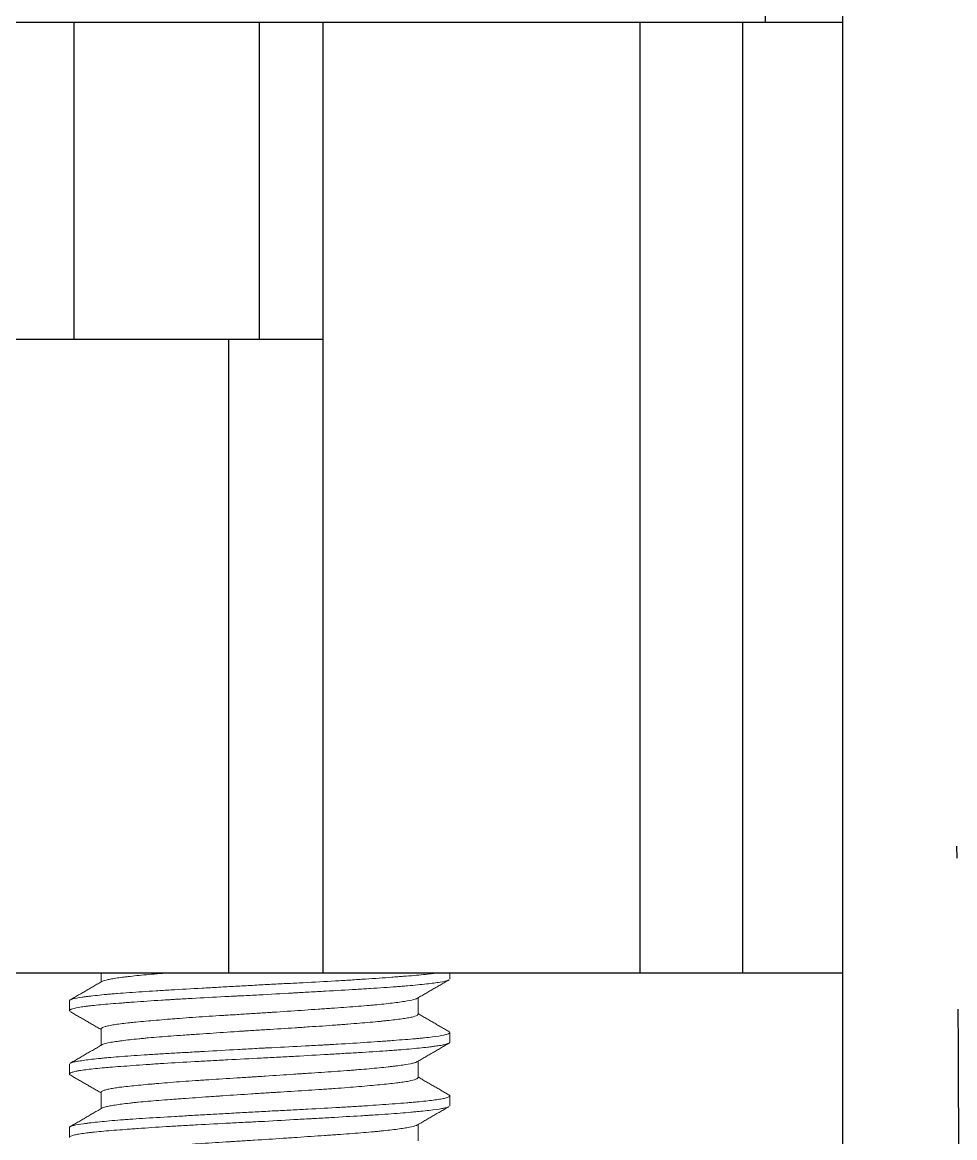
# Model space of a CAD drawing. Header units: millimetres. Extents: x 296 to 1136, y 93 to 687.
# Drawn here: x 416.99 to 431.7, y 296.03 to 313.63 of the extents above; entities that cross this region are included whole.
import ezdxf

# ---------------------------------------------------------------- set-up
doc = ezdxf.new("R2010")
doc.units = ezdxf.units.MM
doc.header["$LTSCALE"] = 0.75
doc.linetypes.add('CENTERX2', pattern=[101.6, 63.5, -12.7, 12.7, -12.7])
doc.layers.add('CENTER', color=1, linetype='CENTERX2')

msp = doc.modelspace()

# ---------------------------------------------------------------- linework, layer by layer
for p, q in [((429.935, 257.657), (429.935, 322.631)), ((428.709, 315.631), (428.709, 313.631)), ((408.282, 298.631), (429.935, 298.631))]:
    msp.add_line(p, q)
at = {"color": 7, "linetype": 'Continuous'}
for p, q in [((403.985, 313.631), (429.935, 313.631)), ((417.804, 313.631), (417.804, 308.631)), ((420.735, 308.631), (420.735, 313.631)), ((421.735, 313.631), (421.735, 298.631)), ((426.735, 313.631), (426.735, 298.631)), ((428.355, 298.631), (428.355, 313.631)), ((403.985, 308.631), (421.735, 308.631)), ((420.246, 308.631), (420.246, 298.631))]:
    msp.add_line(p, q, dxfattribs=at)
at = {"color": 7, "linetype": 'Continuous', "lineweight": 18}
for p, q in [((404.235, 313.631), (422.914, 313.631)), ((424.332, 313.631), (425.831, 313.631)), ((425.831, 313.631), (426.898, 313.631)), ((426.898, 313.631), (428.485, 313.631)), ((428.709, 313.631), (428.485, 313.631)), ((418.235, 298.631), (418.235, 298.485)), ((423.735, 298.532), (423.735, 298.631)), ((423.235, 297.977), (423.235, 298.235)), ((417.735, 298.188), (417.737, 298.195)), ((417.735, 298.188), (417.735, 298.033)), ((418.235, 297.743), (418.235, 297.485)), ((423.735, 297.533), (423.735, 297.687)), ((417.735, 297.188), (417.735, 297.032)), ((423.235, 296.976), (423.235, 297.235)), ((418.235, 296.744), (418.235, 296.485)), ((423.735, 296.532), (423.735, 296.688)), ((417.735, 296.187), (417.735, 296.033)), ((423.235, 295.977), (423.235, 296.235))]:
    msp.add_line(p, q, dxfattribs=at)
for points, knots in [([(422.914, 313.631), (422.952, 313.631), (422.99, 313.631), (423.048, 313.631), (423.068, 313.631), (423.107, 313.631), (423.127, 313.631), (423.226, 313.631), (423.304, 313.631), (423.402, 313.631), (423.422, 313.631), (423.461, 313.631), (423.48, 313.631), (423.537, 313.631), (423.612, 313.631), (423.683, 313.631), (423.735, 313.631), (423.752, 313.631), (423.786, 313.631), (423.802, 313.631), (423.882, 313.631), (423.94, 313.631), (424.005, 313.631), (424.018, 313.631), (424.042, 313.631), (424.053, 313.631), (424.086, 313.631), (424.126, 313.631), (424.158, 313.631), (424.179, 313.631), (424.185, 313.631), (424.197, 313.631), (424.202, 313.631), (424.225, 313.631), (424.234, 313.631), (424.235, 313.631)], [0, 0, 0, 0, 0.062529, 0.062529, 0.093794, 0.093794, 0.125058, 0.125058, 0.250117, 0.250117, 0.281382, 0.281382, 0.312646, 0.312646, 0.375175, 0.437705, 0.437705, 0.468969, 0.468969, 0.500234, 0.500234, 0.625292, 0.625292, 0.656557, 0.656557, 0.687821, 0.687821, 0.750351, 0.81288, 0.81288, 0.844145, 0.844145, 0.875409, 0.875409, 1, 1, 1, 1]), ([(417.743, 298.2), (417.745, 298.201), (417.747, 298.203), (417.759, 298.208), (417.772, 298.213), (417.822, 298.226), (417.871, 298.235), (417.944, 298.246), (417.953, 298.247), (417.97, 298.25), (417.996, 298.253), (418.025, 298.257), (418.084, 298.264), (418.171, 298.274), (418.27, 298.284), (418.35, 298.291), (418.391, 298.295), (418.434, 298.298), (418.464, 298.301), (418.478, 298.302), (418.554, 298.308), (418.616, 298.313), (418.747, 298.322), (418.882, 298.332), (419.027, 298.341), (419.14, 298.347), (419.179, 298.35), (419.256, 298.354), (419.296, 298.357), (419.495, 298.368), (419.66, 298.378), (419.915, 298.392), (420.002, 298.397), (420.133, 298.405), (420.177, 298.407), (420.266, 298.412), (420.311, 298.415), (420.445, 298.422), (420.534, 298.427), (420.712, 298.437), (420.801, 298.442), (420.98, 298.451), (421.069, 298.456), (421.203, 298.462), (421.247, 298.465), (421.336, 298.469), (421.38, 298.471), (421.598, 298.483), (421.767, 298.492), (422.013, 298.506), (422.094, 298.511), (422.213, 298.518), (422.252, 298.521), (422.329, 298.526), (422.367, 298.528), (422.552, 298.541), (422.691, 298.55), (422.852, 298.563), (422.884, 298.565), (422.946, 298.57), (422.976, 298.572), (423.064, 298.579), (423.12, 298.583), (423.276, 298.597), (423.367, 298.606), (423.463, 298.618), (423.482, 298.62), (423.508, 298.624), (423.516, 298.625), (423.533, 298.627), (423.544, 298.629), (423.554, 298.631), (423.557, 298.631)], [0, 0, 0, 0, 0.0081922, 0.0081922, 0.0374525, 0.0374525, 0.0959731, 0.0959731, 0.1032881, 0.1032881, 0.1106032, 0.1252333, 0.1252333, 0.1544936, 0.1837539, 0.1837539, 0.1983841, 0.2056992, 0.2056992, 0.2130142, 0.2130142, 0.2422745, 0.2422745, 0.2715348, 0.3007951, 0.3007951, 0.3154253, 0.3154253, 0.3300554, 0.3300554, 0.388576, 0.388576, 0.4178363, 0.4178363, 0.4324664, 0.4324664, 0.4470966, 0.4470966, 0.4763569, 0.4763569, 0.5056172, 0.5056172, 0.5348774, 0.5348774, 0.5495076, 0.5495076, 0.5641377, 0.5641377, 0.6226583, 0.6226583, 0.6519186, 0.6519186, 0.6665488, 0.6665488, 0.6811789, 0.6811789, 0.7396995, 0.7396995, 0.7543296, 0.7543296, 0.7689598, 0.7689598, 0.7982201, 0.7982201, 0.8567407, 0.8567407, 0.8713708, 0.8713708, 0.8786859, 0.8786859, 0.886001, 0.8886784, 0.8886784, 0.8886784, 0.8886784]), ([(418.246, 298.492), (418.258, 298.5), (418.281, 298.508), (418.333, 298.52), (418.355, 298.525), (418.406, 298.535), (418.464, 298.544), (418.534, 298.554), (418.591, 298.561), (418.611, 298.564), (418.652, 298.569), (418.674, 298.571), (418.784, 298.584), (418.882, 298.594), (419.045, 298.608), (419.102, 298.613), (419.191, 298.62), (419.221, 298.623), (419.279, 298.627), (419.306, 298.629), (419.334, 298.631)], [0, 0, 0, 0, 0.0517241, 0.0517241, 0.0816571, 0.0816571, 0.11159, 0.141523, 0.141523, 0.1564895, 0.1564895, 0.1714559, 0.1714559, 0.2313218, 0.2313218, 0.2612548, 0.2612548, 0.2762213, 0.2762213, 0.2893838, 0.2893838, 0.2893838, 0.2893838]), ([(423.718, 298.515), (423.714, 298.514), (423.709, 298.512), (423.679, 298.501), (423.638, 298.492), (423.567, 298.48), (423.552, 298.478), (423.519, 298.473), (423.502, 298.471), (423.449, 298.464), (423.37, 298.454), (423.231, 298.439), (423.125, 298.429), (423.04, 298.422), (423.011, 298.42), (422.951, 298.415), (422.921, 298.412), (422.827, 298.405), (422.763, 298.4), (422.628, 298.391), (422.558, 298.387), (422.448, 298.38), (422.411, 298.378), (422.336, 298.373), (422.298, 298.371), (422.103, 298.359), (421.942, 298.35), (421.691, 298.335), (421.606, 298.331), (421.476, 298.323), (421.433, 298.321), (421.366, 298.317), (421.344, 298.316), (421.3, 298.313), (421.278, 298.312), (421.079, 298.301), (420.901, 298.291), (420.633, 298.276), (420.544, 298.272), (420.432, 298.266), (420.41, 298.265), (420.365, 298.263), (420.342, 298.261), (420.275, 298.258), (420.231, 298.256), (420.011, 298.245), (419.839, 298.236), (419.588, 298.222), (419.506, 298.217), (419.404, 298.211), (419.384, 298.21), (419.344, 298.207), (419.284, 298.203), (419.226, 298.2), (419.034, 298.188), (418.89, 298.178), (418.722, 298.165), (418.673, 298.162), (418.624, 298.158), (418.593, 298.156), (418.577, 298.154), (418.499, 298.149), (418.44, 298.144), (418.274, 298.13), (418.176, 298.121), (418.07, 298.11), (418.049, 298.107), (418.02, 298.104), (418.01, 298.103), (417.992, 298.1), (417.947, 298.094), (417.907, 298.088), (417.825, 298.074), (417.785, 298.064), (417.758, 298.053), (417.756, 298.051), (417.751, 298.049), (417.748, 298.048), (417.742, 298.044), (417.739, 298.041), (417.735, 298.036), (417.734, 298.034), (417.735, 298.032)], [0, 0, 0, 0, 0.012264, 0.012264, 0.071226, 0.071226, 0.085967, 0.085967, 0.100707, 0.100707, 0.130188, 0.15967, 0.189151, 0.189151, 0.203891, 0.203891, 0.218632, 0.218632, 0.248113, 0.248113, 0.277594, 0.277594, 0.292335, 0.292335, 0.307075, 0.307075, 0.366037, 0.366037, 0.395519, 0.395519, 0.410259, 0.410259, 0.417629, 0.417629, 0.425, 0.425, 0.483962, 0.483962, 0.513443, 0.513443, 0.520813, 0.520813, 0.528184, 0.528184, 0.542924, 0.542924, 0.601886, 0.601886, 0.631367, 0.631367, 0.638738, 0.638738, 0.646108, 0.660849, 0.660849, 0.719811, 0.719811, 0.734551, 0.741922, 0.741922, 0.749292, 0.749292, 0.778773, 0.778773, 0.837735, 0.837735, 0.852476, 0.852476, 0.859846, 0.859846, 0.867216, 0.896697, 0.896697, 0.95566, 0.95566, 0.96303, 0.96303, 0.9704, 0.9704, 0.985141, 0.985141, 1, 1, 1, 1]), ([(423.216, 298.224), (423.214, 298.223), (423.211, 298.222), (423.202, 298.218), (423.195, 298.216), (423.159, 298.204), (423.117, 298.195), (423.048, 298.183), (423.034, 298.181), (423.003, 298.176), (422.986, 298.173), (422.935, 298.166), (422.898, 298.161), (422.779, 298.146), (422.688, 298.136), (422.561, 298.124), (422.535, 298.121), (422.481, 298.117), (422.453, 298.114), (422.369, 298.107), (422.311, 298.102), (422.132, 298.088), (422.004, 298.079), (421.852, 298.069), (421.835, 298.067), (421.8, 298.065), (421.783, 298.064), (421.731, 298.06), (421.696, 298.058), (421.591, 298.051), (421.519, 298.046), (421.303, 298.031), (421.155, 298.021), (420.984, 298.009), (420.965, 298.008), (420.927, 298.006), (420.871, 298.002), (420.814, 297.998), (420.701, 297.991), (420.625, 297.986), (420.475, 297.977), (420.4, 297.972), (420.288, 297.965), (420.232, 297.962), (420.177, 297.958), (420.14, 297.956), (420.121, 297.955), (419.955, 297.944), (419.813, 297.935), (419.609, 297.921), (419.542, 297.916), (419.444, 297.908), (419.411, 297.906), (419.347, 297.901), (419.316, 297.898), (419.161, 297.886), (419.047, 297.876), (418.889, 297.861), (418.839, 297.857), (418.767, 297.85), (418.744, 297.847), (418.699, 297.843), (418.677, 297.84), (418.572, 297.829), (418.5, 297.819), (418.41, 297.805), (418.383, 297.8), (418.335, 297.79), (418.315, 297.785), (418.264, 297.77), (418.244, 297.76), (418.235, 297.748), (418.235, 297.745), (418.235, 297.743), (418.235, 297.742), (418.235, 297.742)], [0, 0, 0, 0, 0.008516, 0.008516, 0.023512, 0.023512, 0.083492, 0.083492, 0.098488, 0.098488, 0.113483, 0.113483, 0.143473, 0.143473, 0.203454, 0.203454, 0.218449, 0.218449, 0.233444, 0.233444, 0.263435, 0.263435, 0.323416, 0.323416, 0.330913, 0.330913, 0.338411, 0.338411, 0.353406, 0.353406, 0.383396, 0.383396, 0.443377, 0.443377, 0.450875, 0.450875, 0.458372, 0.473368, 0.473368, 0.503358, 0.503358, 0.533348, 0.533348, 0.548344, 0.555841, 0.555841, 0.563339, 0.563339, 0.62332, 0.62332, 0.65331, 0.65331, 0.668305, 0.668305, 0.6833, 0.6833, 0.743281, 0.743281, 0.773272, 0.773272, 0.788267, 0.788267, 0.803262, 0.803262, 0.863243, 0.863243, 0.893233, 0.893233, 0.923223, 0.923223, 0.983204, 0.983204, 0.998199, 0.998199, 1, 1, 1, 1]), ([(418.253, 297.496), (418.256, 297.498), (418.261, 297.499), (418.289, 297.511), (418.327, 297.52), (418.402, 297.534), (418.431, 297.539), (418.479, 297.546), (418.495, 297.549), (418.53, 297.553), (418.549, 297.556), (418.643, 297.568), (418.73, 297.578), (418.853, 297.591), (418.878, 297.593), (418.93, 297.598), (418.957, 297.601), (419.039, 297.608), (419.096, 297.613), (419.272, 297.627), (419.397, 297.636), (419.564, 297.648), (419.597, 297.65), (419.649, 297.654), (419.666, 297.655), (419.701, 297.657), (419.718, 297.658), (419.806, 297.664), (419.877, 297.669), (420.092, 297.684), (420.239, 297.694), (420.409, 297.706), (420.428, 297.707), (420.466, 297.709), (420.485, 297.711), (420.543, 297.714), (420.581, 297.717), (420.695, 297.724), (420.77, 297.729), (420.997, 297.743), (421.147, 297.752), (421.315, 297.763), (421.334, 297.764), (421.371, 297.767), (421.426, 297.77), (421.48, 297.774), (421.588, 297.781), (421.73, 297.79), (421.866, 297.8), (421.966, 297.807), (421.999, 297.81), (422.064, 297.815), (422.096, 297.817), (422.255, 297.83), (422.372, 297.84), (422.535, 297.854), (422.587, 297.859), (422.661, 297.866), (422.685, 297.869), (422.732, 297.873), (422.755, 297.876), (422.864, 297.887), (422.94, 297.897), (423.035, 297.911), (423.064, 297.916), (423.103, 297.923), (423.115, 297.926), (423.137, 297.931), (423.147, 297.933), (423.194, 297.946), (423.218, 297.956), (423.231, 297.968), (423.234, 297.972), (423.235, 297.976), (423.235, 297.977), (423.235, 297.977), (423.235, 297.977)], [0, 0, 0, 0, 0.012066, 0.012066, 0.072394, 0.072394, 0.102558, 0.102558, 0.11764, 0.11764, 0.132722, 0.132722, 0.19305, 0.19305, 0.208132, 0.208132, 0.223214, 0.223214, 0.253378, 0.253378, 0.313707, 0.313707, 0.328789, 0.328789, 0.33633, 0.33633, 0.343871, 0.343871, 0.374035, 0.374035, 0.434363, 0.434363, 0.441904, 0.441904, 0.449445, 0.449445, 0.464527, 0.464527, 0.494691, 0.494691, 0.555019, 0.555019, 0.56256, 0.56256, 0.570101, 0.585183, 0.585183, 0.615347, 0.645512, 0.645512, 0.660594, 0.660594, 0.675676, 0.675676, 0.736004, 0.736004, 0.766168, 0.766168, 0.78125, 0.78125, 0.796332, 0.796332, 0.85666, 0.85666, 0.886824, 0.886824, 0.901906, 0.901906, 0.916988, 0.916988, 0.977317, 0.977317, 0.992399, 0.99994, 0.99994, 1, 1, 1, 1]), ([(417.75, 297.204), (417.761, 297.209), (417.776, 297.214), (417.804, 297.221), (417.814, 297.224), (417.836, 297.228), (417.849, 297.231), (417.887, 297.237), (417.917, 297.242), (418.017, 297.256), (418.097, 297.266), (418.217, 297.278), (418.242, 297.281), (418.293, 297.286), (418.32, 297.288), (418.401, 297.296), (418.458, 297.301), (418.578, 297.31), (418.641, 297.315), (418.773, 297.324), (418.842, 297.329), (418.932, 297.335), (418.95, 297.336), (418.986, 297.338), (419.041, 297.341), (419.098, 297.345), (419.211, 297.352), (419.366, 297.361), (419.529, 297.37), (419.653, 297.377), (419.716, 297.381), (419.802, 297.386), (419.845, 297.388), (420.039, 297.399), (420.214, 297.409), (420.48, 297.424), (420.569, 297.429), (420.703, 297.437), (420.748, 297.439), (420.816, 297.443), (420.839, 297.444), (420.884, 297.446), (420.906, 297.447), (421.108, 297.458), (421.285, 297.466), (421.545, 297.48), (421.63, 297.485), (421.737, 297.49), (421.758, 297.492), (421.8, 297.494), (421.821, 297.495), (421.884, 297.499), (421.926, 297.501), (422.13, 297.513), (422.286, 297.523), (422.507, 297.538), (422.578, 297.543), (422.665, 297.549), (422.682, 297.55), (422.716, 297.552), (422.767, 297.556), (422.816, 297.56), (422.975, 297.572), (423.09, 297.581), (423.218, 297.592), (423.255, 297.595), (423.291, 297.599), (423.314, 297.601), (423.326, 297.602), (423.382, 297.608), (423.423, 297.613), (423.535, 297.627), (423.595, 297.636), (423.651, 297.649), (423.661, 297.651), (423.68, 297.656), (423.688, 297.659), (423.71, 297.666), (423.72, 297.671), (423.732, 297.68), (423.735, 297.684), (423.735, 297.688)], [0, 0, 0, 0, 0.032546, 0.032546, 0.047287, 0.047287, 0.062028, 0.062028, 0.091509, 0.091509, 0.150471, 0.150471, 0.165211, 0.165211, 0.179952, 0.179952, 0.209433, 0.209433, 0.238914, 0.238914, 0.268395, 0.268395, 0.275765, 0.275765, 0.283136, 0.297876, 0.297876, 0.327357, 0.356838, 0.356838, 0.371579, 0.378949, 0.38632, 0.38632, 0.445282, 0.445282, 0.474763, 0.474763, 0.489503, 0.489503, 0.496874, 0.496874, 0.504244, 0.504244, 0.563206, 0.563206, 0.592687, 0.592687, 0.600057, 0.600057, 0.607428, 0.607428, 0.622168, 0.622168, 0.68113, 0.68113, 0.710612, 0.710612, 0.717982, 0.717982, 0.725352, 0.740093, 0.740093, 0.799055, 0.799055, 0.813795, 0.821166, 0.821166, 0.828536, 0.828536, 0.858017, 0.858017, 0.916979, 0.916979, 0.93172, 0.93172, 0.94646, 0.94646, 0.975941, 0.975941, 1, 1, 1, 1]), ([(423.734, 297.531), (423.734, 297.529), (423.734, 297.528), (423.729, 297.521), (423.722, 297.517), (423.707, 297.511), (423.704, 297.51), (423.698, 297.508), (423.687, 297.504), (423.674, 297.501), (423.645, 297.494), (423.598, 297.485), (423.537, 297.476), (423.485, 297.469), (423.458, 297.465), (423.429, 297.461), (423.408, 297.459), (423.398, 297.458), (423.345, 297.452), (423.255, 297.442), (423.099, 297.427), (422.983, 297.417), (422.891, 297.41), (422.859, 297.407), (422.795, 297.403), (422.762, 297.4), (422.593, 297.389), (422.45, 297.38), (422.221, 297.366), (422.143, 297.362), (422.022, 297.355), (421.981, 297.352), (421.899, 297.347), (421.857, 297.345), (421.648, 297.333), (421.476, 297.323), (421.213, 297.308), (421.125, 297.303), (420.99, 297.296), (420.945, 297.293), (420.855, 297.288), (420.81, 297.286), (420.586, 297.274), (420.408, 297.265), (420.144, 297.251), (420.056, 297.247), (419.881, 297.238), (419.796, 297.233), (419.543, 297.219), (419.382, 297.21), (419.188, 297.197), (419.15, 297.195), (419.074, 297.19), (419.037, 297.187), (418.927, 297.18), (418.856, 297.175), (418.72, 297.165), (418.655, 297.16), (418.53, 297.151), (418.47, 297.146), (418.385, 297.139), (418.357, 297.137), (418.317, 297.134), (418.303, 297.133), (418.277, 297.13), (418.213, 297.125), (418.155, 297.119), (418.025, 297.105), (417.952, 297.096), (417.887, 297.085), (417.88, 297.084), (417.867, 297.081), (417.86, 297.08), (417.841, 297.076), (417.83, 297.074), (417.798, 297.066), (417.764, 297.056), (417.745, 297.046), (417.735, 297.036), (417.733, 297.032), (417.737, 297.026), (417.738, 297.025), (417.74, 297.022), (417.743, 297.02), (417.747, 297.018), (417.749, 297.017)], [0, 0, 0, 0, 0.009973, 0.009973, 0.037677, 0.037677, 0.044603, 0.044603, 0.051529, 0.06538, 0.06538, 0.093084, 0.120788, 0.120788, 0.13464, 0.141566, 0.141566, 0.148492, 0.148492, 0.176196, 0.2039, 0.231604, 0.231604, 0.245456, 0.245456, 0.259308, 0.259308, 0.314716, 0.314716, 0.34242, 0.34242, 0.356271, 0.356271, 0.370123, 0.370123, 0.425531, 0.425531, 0.453235, 0.453235, 0.467087, 0.467087, 0.480939, 0.480939, 0.536347, 0.536347, 0.564051, 0.564051, 0.591755, 0.591755, 0.647162, 0.647162, 0.661014, 0.661014, 0.674866, 0.674866, 0.70257, 0.70257, 0.730274, 0.730274, 0.757978, 0.757978, 0.77183, 0.77183, 0.778756, 0.778756, 0.785682, 0.813386, 0.813386, 0.868794, 0.868794, 0.87572, 0.87572, 0.882646, 0.882646, 0.896498, 0.896498, 0.924201, 0.951905, 0.951905, 0.979609, 0.979609, 0.986535, 0.986535, 0.993461, 1, 1, 1, 1]), ([(423.222, 297.228), (423.216, 297.224), (423.208, 297.22), (423.185, 297.212), (423.169, 297.207), (423.109, 297.193), (423.057, 297.184), (422.96, 297.169), (422.925, 297.165), (422.867, 297.157), (422.847, 297.155), (422.805, 297.15), (422.783, 297.147), (422.672, 297.135), (422.573, 297.125), (422.41, 297.11), (422.353, 297.106), (422.264, 297.099), (422.234, 297.096), (422.172, 297.092), (422.141, 297.089), (421.982, 297.078), (421.849, 297.068), (421.641, 297.054), (421.57, 297.049), (421.479, 297.043), (421.461, 297.042), (421.425, 297.039), (421.37, 297.035), (421.315, 297.032), (421.13, 297.019), (420.981, 297.009), (420.792, 296.997), (420.735, 296.993), (420.678, 296.99), (420.64, 296.987), (420.621, 296.986), (420.526, 296.98), (420.45, 296.975), (420.226, 296.962), (420.08, 296.952), (419.9, 296.941), (419.865, 296.938), (419.811, 296.935), (419.794, 296.934), (419.759, 296.931), (419.741, 296.93), (419.654, 296.924), (419.587, 296.919), (419.389, 296.904), (419.264, 296.894), (419.118, 296.882), (419.089, 296.879), (419.032, 296.874), (419.004, 296.872), (418.924, 296.865), (418.872, 296.86), (418.727, 296.846), (418.64, 296.837), (418.545, 296.825), (418.527, 296.823), (418.493, 296.818), (418.476, 296.815), (418.429, 296.808), (418.373, 296.799), (418.329, 296.789), (418.301, 296.781), (418.293, 296.779), (418.278, 296.774), (418.271, 296.771), (418.244, 296.76), (418.234, 296.751), (418.235, 296.743)], [0, 0, 0, 0, 0.023615, 0.023615, 0.053433, 0.053433, 0.113071, 0.113071, 0.142889, 0.142889, 0.157799, 0.157799, 0.172708, 0.172708, 0.232345, 0.232345, 0.262164, 0.262164, 0.277073, 0.277073, 0.291983, 0.291983, 0.35162, 0.35162, 0.381439, 0.381439, 0.388893, 0.388893, 0.396348, 0.411257, 0.411257, 0.470895, 0.470895, 0.485804, 0.493259, 0.493259, 0.500714, 0.500714, 0.530532, 0.530532, 0.59017, 0.59017, 0.605079, 0.605079, 0.612534, 0.612534, 0.619988, 0.619988, 0.649807, 0.649807, 0.709444, 0.709444, 0.724354, 0.724354, 0.739263, 0.739263, 0.769082, 0.769082, 0.828719, 0.828719, 0.843628, 0.843628, 0.858538, 0.858538, 0.888356, 0.918175, 0.918175, 0.933084, 0.933084, 0.947994, 0.947994, 1, 1, 1, 1]), ([(418.246, 296.492), (418.257, 296.499), (418.278, 296.507), (418.318, 296.517), (418.328, 296.519), (418.35, 296.524), (418.362, 296.526), (418.399, 296.533), (418.428, 296.538), (418.522, 296.553), (418.596, 296.563), (418.705, 296.575), (418.728, 296.578), (418.775, 296.583), (418.798, 296.585), (418.872, 296.593), (418.924, 296.598), (419.085, 296.612), (419.202, 296.621), (419.36, 296.633), (419.392, 296.635), (419.457, 296.64), (419.49, 296.642), (419.589, 296.649), (419.725, 296.659), (419.866, 296.669), (419.974, 296.676), (420.028, 296.68), (420.084, 296.684), (420.121, 296.686), (420.139, 296.687), (420.307, 296.699), (420.457, 296.709), (420.683, 296.724), (420.759, 296.728), (420.873, 296.736), (420.911, 296.738), (420.968, 296.742), (420.987, 296.743), (421.025, 296.745), (421.044, 296.746), (421.214, 296.757), (421.362, 296.766), (421.578, 296.78), (421.649, 296.785), (421.754, 296.792), (421.789, 296.794), (421.858, 296.799), (421.892, 296.802), (422.059, 296.814), (422.185, 296.824), (422.362, 296.839), (422.419, 296.844), (422.529, 296.854), (422.581, 296.859), (422.729, 296.873), (422.817, 296.882), (422.913, 296.894), (422.931, 296.896), (422.967, 296.901), (422.984, 296.903), (423.032, 296.91), (423.061, 296.915), (423.138, 296.93), (423.176, 296.94), (423.207, 296.953), (423.213, 296.955), (423.222, 296.96), (423.225, 296.963), (423.232, 296.969), (423.234, 296.973), (423.235, 296.976)], [0, 0, 0, 0, 0.049329, 0.049329, 0.064295, 0.064295, 0.079262, 0.079262, 0.109195, 0.109195, 0.169061, 0.169061, 0.184027, 0.184027, 0.198993, 0.198993, 0.228926, 0.228926, 0.288792, 0.288792, 0.303759, 0.303759, 0.318725, 0.318725, 0.348658, 0.378591, 0.378591, 0.393557, 0.401041, 0.401041, 0.408524, 0.408524, 0.46839, 0.46839, 0.498323, 0.498323, 0.513289, 0.513289, 0.520772, 0.520772, 0.528256, 0.528256, 0.588121, 0.588121, 0.618054, 0.618054, 0.633021, 0.633021, 0.647987, 0.647987, 0.707853, 0.707853, 0.737786, 0.737786, 0.767719, 0.767719, 0.827585, 0.827585, 0.842551, 0.842551, 0.857518, 0.857518, 0.887451, 0.887451, 0.947317, 0.947317, 0.962283, 0.962283, 0.97725, 0.97725, 1, 1, 1, 1]), ([(417.735, 296.188), (417.735, 296.19), (417.735, 296.192), (417.738, 296.196), (417.742, 296.2), (417.748, 296.203), (417.753, 296.205), (417.755, 296.206), (417.769, 296.212), (417.784, 296.217), (417.841, 296.23), (417.895, 296.239), (417.981, 296.251), (417.999, 296.253), (418.028, 296.257), (418.037, 296.258), (418.058, 296.261), (418.109, 296.267), (418.165, 296.273), (418.31, 296.288), (418.42, 296.298), (418.558, 296.309), (418.574, 296.31), (418.605, 296.312), (418.621, 296.313), (418.67, 296.317), (418.703, 296.319), (418.803, 296.326), (418.872, 296.331), (419.087, 296.344), (419.239, 296.353), (419.441, 296.365), (419.482, 296.367), (419.565, 296.372), (419.606, 296.375), (419.731, 296.382), (419.9, 296.392), (420.074, 296.401), (420.206, 296.409), (420.25, 296.411), (420.339, 296.416), (420.383, 296.419), (420.518, 296.427), (420.608, 296.431), (420.787, 296.441), (420.876, 296.446), (421.054, 296.455), (421.142, 296.459), (421.275, 296.466), (421.319, 296.468), (421.407, 296.473), (421.451, 296.475), (421.669, 296.487), (421.837, 296.496), (422.08, 296.51), (422.159, 296.515), (422.276, 296.522), (422.314, 296.525), (422.391, 296.53), (422.428, 296.532), (422.611, 296.545), (422.747, 296.555), (422.935, 296.569), (422.995, 296.573), (423.081, 296.58), (423.109, 296.583), (423.163, 296.587), (423.189, 296.589), (423.315, 296.601), (423.402, 296.61), (423.511, 296.624), (423.544, 296.629), (423.588, 296.636), (423.602, 296.639), (423.627, 296.644), (423.638, 296.646), (423.691, 296.658), (423.718, 296.669), (423.732, 296.681), (423.733, 296.683), (423.735, 296.688), (423.735, 296.69), (423.732, 296.696), (423.729, 296.698), (423.725, 296.701)], [0, 0, 0, 0, 0.01112, 0.01112, 0.025021, 0.031972, 0.031972, 0.038922, 0.038922, 0.066725, 0.066725, 0.12233, 0.12233, 0.136231, 0.136231, 0.143182, 0.143182, 0.150132, 0.177935, 0.177935, 0.23354, 0.23354, 0.24049, 0.24049, 0.247441, 0.247441, 0.261342, 0.261342, 0.289145, 0.289145, 0.34475, 0.34475, 0.358651, 0.358651, 0.372552, 0.372552, 0.400355, 0.428157, 0.428157, 0.442059, 0.442059, 0.45596, 0.45596, 0.483762, 0.483762, 0.511565, 0.511565, 0.539367, 0.539367, 0.553269, 0.553269, 0.56717, 0.56717, 0.622775, 0.622775, 0.650578, 0.650578, 0.664479, 0.664479, 0.67838, 0.67838, 0.733985, 0.733985, 0.761788, 0.761788, 0.775689, 0.775689, 0.78959, 0.78959, 0.845195, 0.845195, 0.872998, 0.872998, 0.886899, 0.886899, 0.9008, 0.9008, 0.956405, 0.956405, 0.970306, 0.970306, 0.984208, 0.984208, 1, 1, 1, 1]), ([(423.717, 296.515), (423.717, 296.515), (423.706, 296.51), (423.692, 296.505), (423.665, 296.499), (423.65, 296.495), (423.632, 296.492), (423.62, 296.489), (423.614, 296.488), (423.556, 296.478), (423.489, 296.469), (423.368, 296.454), (423.324, 296.449), (423.252, 296.442), (423.227, 296.439), (423.189, 296.436), (423.176, 296.434), (423.149, 296.432), (423.082, 296.426), (423.011, 296.419), (422.89, 296.41), (422.827, 296.405), (422.696, 296.396), (422.627, 296.391), (422.538, 296.385), (422.52, 296.384), (422.483, 296.382), (422.465, 296.381), (422.409, 296.377), (422.372, 296.375), (422.182, 296.364), (422.023, 296.355), (421.775, 296.34), (421.69, 296.335), (421.582, 296.329), (421.561, 296.328), (421.517, 296.326), (421.452, 296.322), (421.386, 296.318), (421.167, 296.306), (420.99, 296.296), (420.767, 296.283), (420.722, 296.281), (420.654, 296.278), (420.632, 296.276), (420.587, 296.274), (420.564, 296.273), (420.452, 296.267), (420.362, 296.263), (420.098, 296.249), (419.924, 296.24), (419.713, 296.229), (419.671, 296.226), (419.587, 296.221), (419.545, 296.219), (419.422, 296.212), (419.342, 296.207), (419.109, 296.192), (418.961, 296.183), (418.788, 296.17), (418.754, 296.168), (418.687, 296.163), (418.655, 296.16), (418.559, 296.153), (418.498, 296.148), (418.326, 296.135), (418.223, 296.126), (418.111, 296.114), (418.089, 296.112), (418.048, 296.107), (418.028, 296.105), (417.972, 296.098), (417.905, 296.088), (417.826, 296.074), (417.789, 296.064), (417.76, 296.054), (417.749, 296.049), (417.737, 296.04), (417.734, 296.035), (417.735, 296.031)], [0, 0, 0, 0, 0.001887, 0.031368, 0.031368, 0.046108, 0.053479, 0.053479, 0.060849, 0.060849, 0.119811, 0.119811, 0.149292, 0.149292, 0.164033, 0.164033, 0.171403, 0.171403, 0.178774, 0.208255, 0.208255, 0.237736, 0.237736, 0.267217, 0.267217, 0.274587, 0.274587, 0.281958, 0.281958, 0.296698, 0.296698, 0.35566, 0.35566, 0.385142, 0.385142, 0.392512, 0.392512, 0.399882, 0.414623, 0.414623, 0.473585, 0.473585, 0.488326, 0.488326, 0.495696, 0.495696, 0.503066, 0.503066, 0.532547, 0.532547, 0.59151, 0.59151, 0.60625, 0.60625, 0.620991, 0.620991, 0.650472, 0.650472, 0.709434, 0.709434, 0.724175, 0.724175, 0.738915, 0.738915, 0.768397, 0.768397, 0.827359, 0.827359, 0.8421, 0.8421, 0.85684, 0.85684, 0.886321, 0.915802, 0.945284, 0.945284, 0.974765, 0.974765, 1, 1, 1, 1]), ([(423.217, 296.225), (423.214, 296.223), (423.21, 296.221), (423.183, 296.21), (423.147, 296.201), (423.086, 296.19), (423.073, 296.187), (423.044, 296.182), (423.03, 296.18), (422.983, 296.173), (422.949, 296.168), (422.837, 296.153), (422.752, 296.143), (422.63, 296.131), (422.605, 296.128), (422.554, 296.123), (422.527, 296.121), (422.447, 296.113), (422.391, 296.109), (422.217, 296.095), (422.093, 296.086), (421.927, 296.074), (421.894, 296.072), (421.826, 296.067), (421.792, 296.064), (421.688, 296.057), (421.548, 296.048), (421.403, 296.038), (421.293, 296.03), (421.256, 296.028), (421.182, 296.023), (421.144, 296.02), (420.956, 296.007), (420.805, 295.997), (420.579, 295.983), (420.504, 295.979), (420.391, 295.972), (420.354, 295.969), (420.297, 295.966), (420.279, 295.965), (420.241, 295.962), (420.223, 295.961), (420.055, 295.951), (419.912, 295.942), (419.703, 295.927), (419.618, 295.921), (419.534, 295.915), (419.501, 295.913), (419.484, 295.911), (419.435, 295.908), (419.403, 295.905), (419.244, 295.893), (419.126, 295.883), (418.961, 295.868), (418.909, 295.863), (418.846, 295.857), (418.833, 295.856), (418.809, 295.854), (418.772, 295.85), (418.738, 295.847), (418.627, 295.835), (418.549, 295.826), (418.467, 295.814), (418.451, 295.812), (418.421, 295.807), (418.407, 295.804), (418.367, 295.797), (418.344, 295.792), (418.284, 295.777), (418.257, 295.767), (418.241, 295.755), (418.238, 295.752), (418.235, 295.747), (418.234, 295.745), (418.235, 295.742)], [0, 0, 0, 0, 0.010555, 0.010555, 0.070536, 0.070536, 0.085531, 0.085531, 0.100526, 0.100526, 0.130517, 0.130517, 0.190498, 0.190498, 0.205493, 0.205493, 0.220488, 0.220488, 0.250478, 0.250478, 0.310459, 0.310459, 0.325454, 0.325454, 0.340449, 0.340449, 0.37044, 0.40043, 0.40043, 0.415425, 0.415425, 0.43042, 0.43042, 0.490401, 0.490401, 0.520391, 0.520391, 0.535387, 0.535387, 0.542884, 0.542884, 0.550382, 0.550382, 0.610362, 0.610362, 0.640353, 0.64785, 0.64785, 0.655348, 0.655348, 0.670343, 0.670343, 0.730324, 0.730324, 0.760314, 0.760314, 0.767812, 0.767812, 0.775309, 0.790305, 0.790305, 0.850285, 0.850285, 0.86528, 0.86528, 0.880276, 0.880276, 0.910266, 0.910266, 0.970247, 0.970247, 0.985242, 0.985242, 1, 1, 1, 1])]:
    msp.add_open_spline(points, degree=3, knots=knots, dxfattribs=at)
for points in [[(418.251, 298.495), (417.994, 298.345), (417.736, 298.196)], [(423.211, 298.221), (423.469, 298.371), (423.726, 298.52)], [(417.741, 298.021), (417.988, 297.878), (418.235, 297.735)], [(423.729, 297.698), (423.482, 297.842), (423.235, 297.985)], [(423.218, 297.225), (423.476, 297.375), (423.733, 297.524)], [(418.259, 297.499), (418.001, 297.35), (417.744, 297.2)], [(417.741, 297.021), (417.988, 296.878), (418.235, 296.735)], [(423.731, 296.697), (423.483, 296.841), (423.235, 296.985)], [(418.251, 296.495), (417.994, 296.346), (417.737, 296.196)], [(423.212, 296.222), (423.469, 296.371), (423.726, 296.52)]]:
    msp.add_open_spline(points, degree=2, dxfattribs=at)
at = {"layer": 'CENTER', "ltscale": 0.25}
msp.add_open_spline([(379.376, 289.417, 0), (379.578, 295.834, 0), (379.924, 306.86, 0), (412.512, 314.783, 0), (392.706, 264.511), (428.151, 260.079, 0), (431.049, 275.655), (431.663, 283.951)], degree=3, knots=[0, 0, 0, 0, 17.249459, 29.642166, 75.733509, 89.541235, 112.372857, 112.372857, 112.372857, 112.372857], dxfattribs=at)
msp.add_spline([(481.961, 289.417, 0), (477.154, 305.983, 0), (465.175, 309.157, 0), (452.563, 264.824, 0), (438.87, 263.053, 0), (431.735, 290.076), (431.735, 300.631)], degree=3, dxfattribs=at)

doc.saveas('drawing.dxf')
